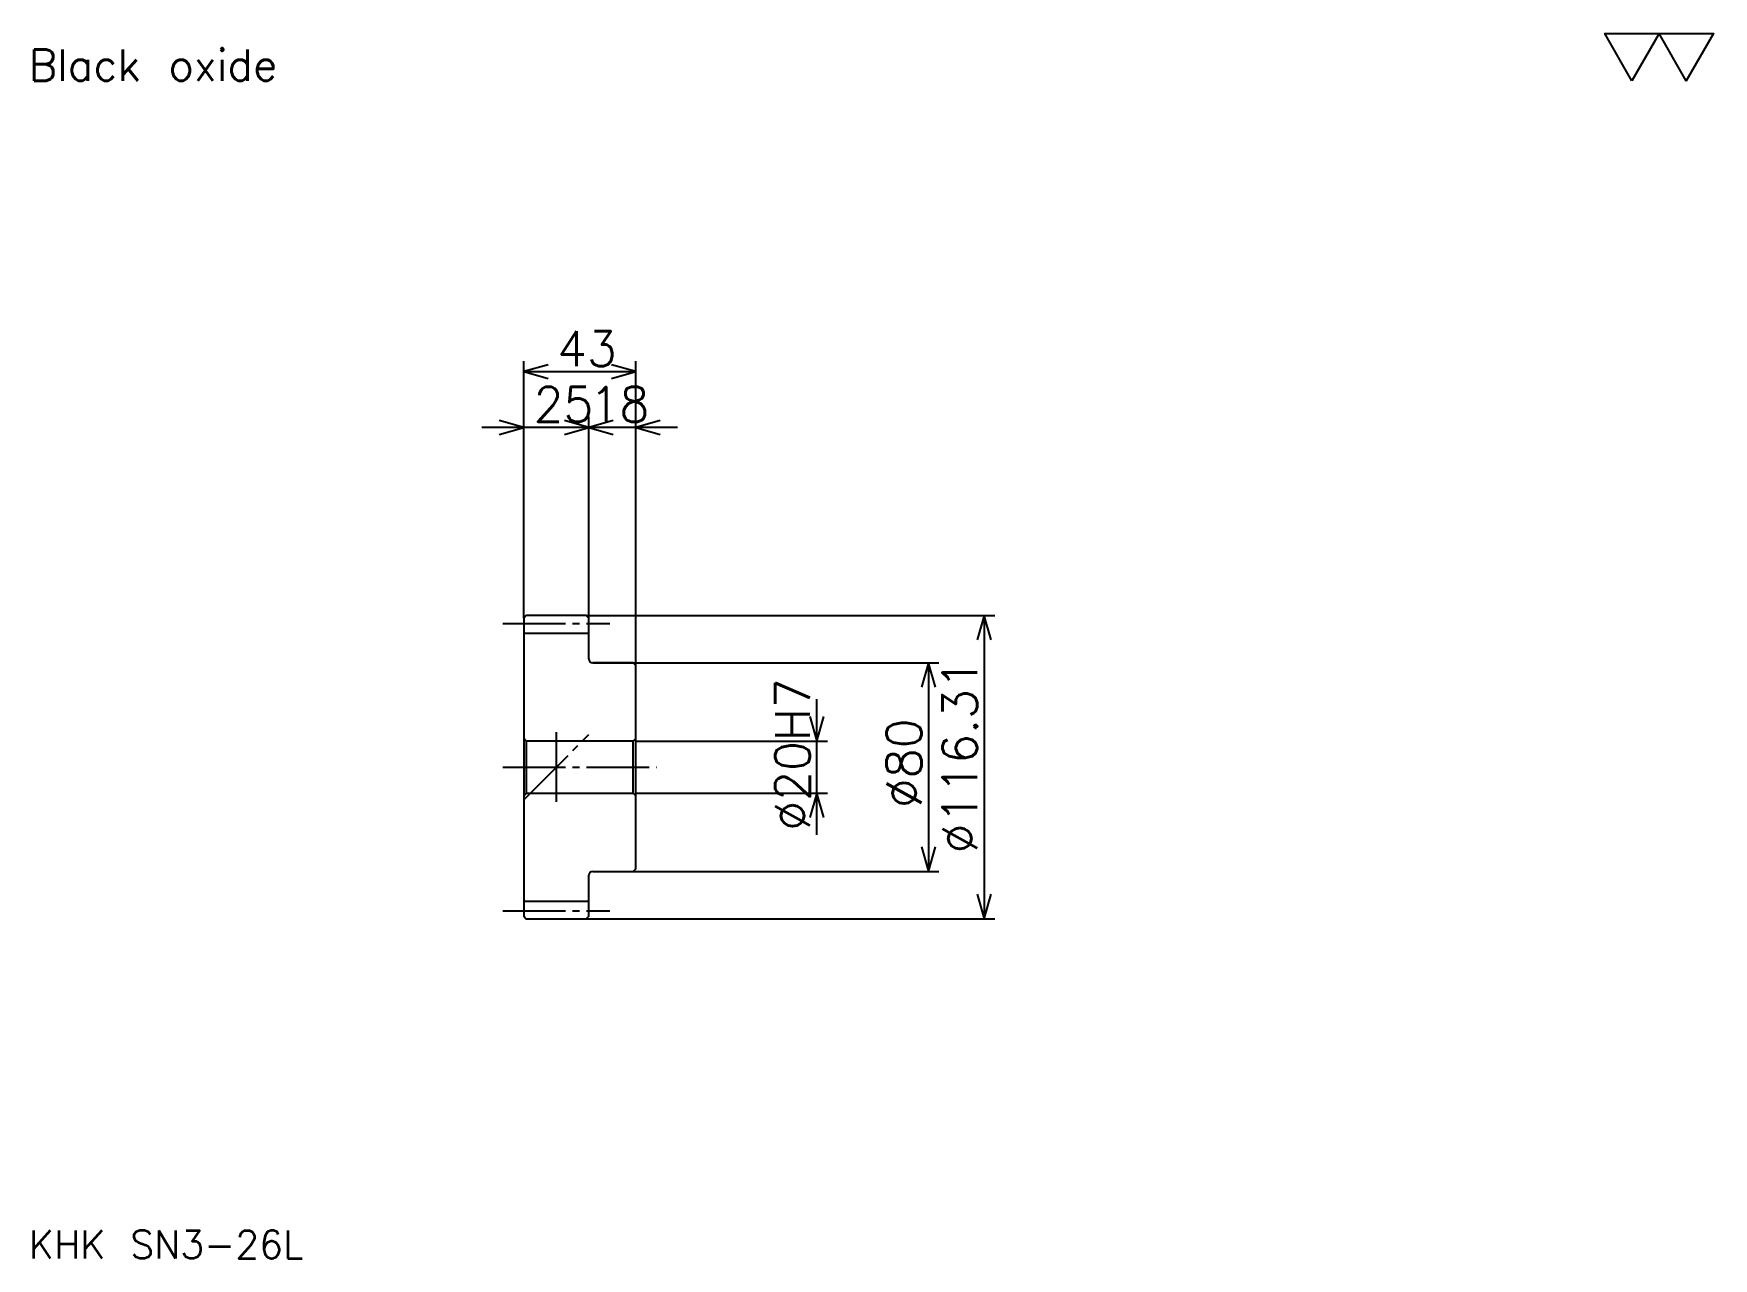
# Model space of a CAD drawing. Extents: x 29 to 673, y 29 to 499.
import ezdxf

# ---------------------------------------------------------------- set-up
doc = ezdxf.new("R2010")
doc.units = 0
doc.linetypes.add('DASHDOT', pattern=[32.086956, 24.065217, -2.673913, 2.673913, -2.673913])
doc.layers.get('0').update_dxf_attribs({"linetype": 'CONTINUOUS'})
doc.layers.add('DASHDOT', color=6, linetype='DASHDOT')
doc.styles.add('KANJI', font='TXT', dxfattribs={"bigfont": 'BIGFONT'})

msp = doc.modelspace()

# ---------------------------------------------------------------- linework, layer by layer
at = {"color": 5}
for p, q in [((216.586945, 276.078247), (216.586945, 373.676056)), ((216.586945, 369.665192), (259.586945, 369.665192)), ((259.586945, 276.078247), (259.586945, 373.676056)), ((257.630432, 348.273895), (200.543472, 348.273895)), ((275.630432, 348.273895), (225.543472, 348.273895)), ((241.586945, 276.078247), (241.586945, 352.28476)), ((216.586945, 275.078247), (216.586945, 276.078247)), ((240.586945, 276.078247), (259.586945, 276.078247)), ((241.586945, 275.078247), (241.586945, 276.078247)), ((259.586945, 276.078247), (397.293457, 276.078247)), ((259.586945, 256.923889), (259.586945, 276.078247)), ((393.282593, 276.078247), (393.282593, 159.769531)), ((243.086945, 257.923889), (259.586945, 257.923889)), ((259.586945, 257.923889), (375.902161, 257.923889)), ((371.891296, 257.923889), (371.891296, 177.923889)), ((329.108673, 191.880417), (329.108673, 243.967361)), ((259.586945, 227.923889), (333.119568, 227.923889)), ((259.586945, 207.923889), (333.119568, 207.923889)), ((243.086945, 177.923889), (259.586945, 177.923889)), ((259.586945, 177.923889), (375.902161, 177.923889)), ((240.586945, 159.769531), (259.586945, 159.769531)), ((259.586945, 159.769531), (397.293457, 159.769531))]:
    msp.add_line(p, q, dxfattribs=at)
at = {"color": 4}
for p, q in [((216.586945, 269.328247), (241.586945, 269.328247)), ((217.586945, 227.923889), (217.586945, 207.923889)), ((258.586945, 227.923889), (259.586945, 228.923889)), ((258.586945, 207.923889), (259.586945, 206.923889)), ((216.586945, 166.519531), (241.586945, 166.519531))]:
    msp.add_line(p, q, dxfattribs=at)
at = {"color": 7}
msp.add_line((229.086945, 231.293457), (229.086945, 204.554321), dxfattribs=at)
msp.add_lwpolyline([(641.739136, 481.304352), (631.310852, 499.380005), (673.023926, 499.380005), (662.595642, 481.304352), (652.167419, 499.380005), (641.739136, 481.304352)], dxfattribs=at)
at = {"color": 5}
for points in [[(225.945648, 372.339111), (216.586945, 369.665192), (225.945648, 366.991272)], [(250.228241, 366.991272), (259.586945, 369.665192), (250.228241, 372.339111)], [(207.228241, 345.599976), (216.586945, 348.273895), (207.228241, 350.947815)], [(232.228241, 345.599976), (241.586945, 348.273895), (232.228241, 350.947815)], [(250.945648, 350.947815), (241.586945, 348.273895), (250.945648, 345.599976)], [(268.945648, 350.947815), (259.586945, 348.273895), (268.945648, 345.599976)], [(395.956512, 266.719543), (393.282593, 276.078247), (390.608673, 266.719543)], [(374.565216, 248.565186), (371.891296, 257.923889), (369.217377, 248.565186)], [(326.434753, 237.282593), (329.108673, 227.923889), (331.782593, 237.282593)], [(331.782593, 198.565186), (329.108673, 207.923889), (326.434753, 198.565186)], [(369.217377, 187.282593), (371.891296, 177.923889), (374.565216, 187.282593)], [(390.608673, 169.128235), (393.282593, 159.769531), (395.956512, 169.128235)]]:
    msp.add_lwpolyline(points, dxfattribs=at)
at = {"color": 4}
for points in [[(241.586945, 259.423889), (241.586945, 275.078247), (240.586945, 276.078247), (217.586945, 276.078247), (216.586945, 275.078247), (216.586945, 206.923889)], [(243.086945, 177.923889), (258.586945, 177.923889), (259.586945, 178.923889), (259.586945, 256.923889), (258.586945, 257.923889), (243.086945, 257.923889)], [(216.586945, 206.923889), (217.586945, 207.923889), (258.586945, 207.923889), (258.586945, 227.923889), (217.586945, 227.923889), (216.586945, 228.923889)], [(216.586945, 206.923889), (216.586945, 160.769531), (217.586945, 159.769531), (240.586945, 159.769531), (241.586945, 160.769531), (241.586945, 176.423889)]]:
    msp.add_lwpolyline(points, dxfattribs=at)
for centre, start, end in [((243.086945, 259.423889), 180, 270), ((243.086945, 176.423889), 90, 180)]:
    msp.add_arc(centre, 1.5, start, end, dxfattribs=at)
at = {"layer": 'DASHDOT', "color": 7}
for p, q in [((208.565201, 273.078247), (249.608688, 273.078247)), ((216.586945, 205.423889), (241.586945, 230.423889)), ((208.565201, 217.923889), (267.608673, 217.923889)), ((208.565201, 162.769531), (249.608688, 162.769531))]:
    msp.add_line(p, q, dxfattribs=at)

# ---------------------------------------------------------------- texts
at = {"color": 7, "style": 'KANJI'}
for s, height, p in [('Black oxide', 12.032609, (26.73913, 481.304352)), ('43', 13.369565, (229.396729, 371.804321)), ('25', 13.369565, (220.396729, 350.413025)), ('18', 13.369565, (241.896729, 350.413025)), ('KHK SN3-26L', 10.695652, (26.73913, 29.413044))]:
    msp.add_text(s, height=height, dxfattribs=at).set_placement(p)
for s, p in [('%%c116.31', (390.608673, 184.834213)), ('%%c20H7', (326.434753, 193.524429)), ('%%c80', (369.217377, 202.214645))]:
    msp.add_text(s, height=13.369565, rotation=90, dxfattribs=at).set_placement(p)

doc.saveas('drawing.dxf')
